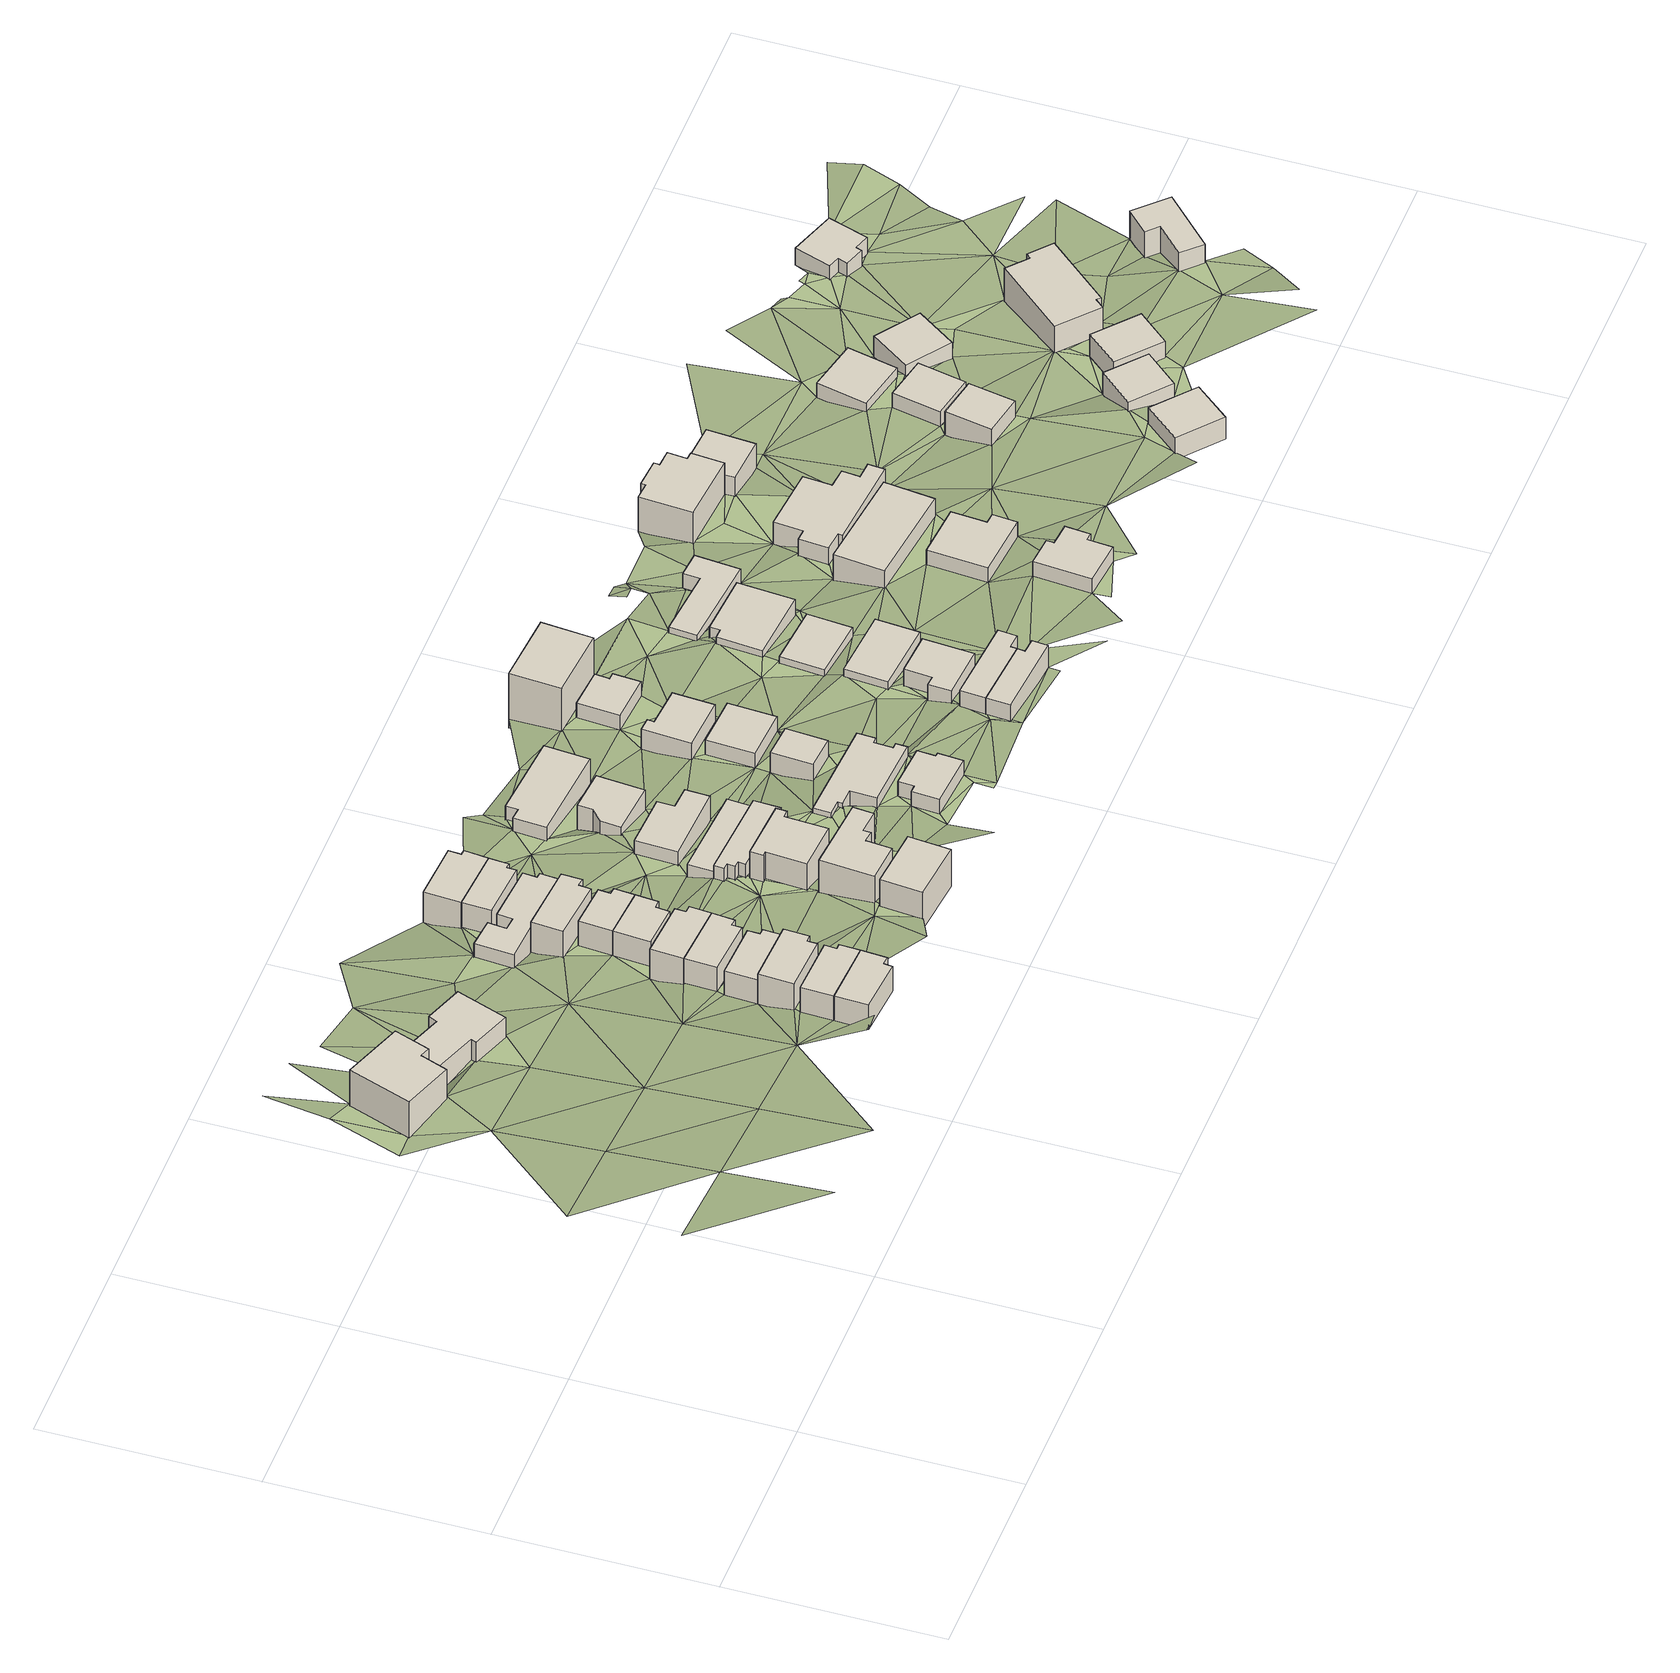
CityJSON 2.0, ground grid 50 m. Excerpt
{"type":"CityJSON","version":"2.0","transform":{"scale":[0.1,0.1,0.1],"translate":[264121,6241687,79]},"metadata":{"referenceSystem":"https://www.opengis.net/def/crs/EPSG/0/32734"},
"CityObjects":{
"building1":{"type":"Building","attributes":{"address":"48 Beresford Road Walmer Estate Cape Town","building":"house","building:levels":"3","footprint":{"type":"Polygon"},"plus_code":"C6XHXPXR+XPR","ground_height":117.75,"building_height":9.7,"roof_height":127.45},"geometry":[{"type":"Solid","lod":"1","boundaries":[[[[0,1,2,3]],[[1,4,5,2]],[[4,6,7,5]],[[6,8,9,7]],[[8,10,11,9]],[[10,0,3,11]],[[3,2,5,7,9,11]],[[10,8,6,4,1,0]]]]}]},
"building2":{"type":"Building","attributes":{"address":"50 Beresford Road Walmer Estate Cape Town","building":"house","building:levels":"2","footprint":{"type":"Polygon"},"plus_code":"C7XHXQXH+X7R","ground_height":114.05,"building_height":6.9,"roof_height":120.95},"geometry":[{"type":"Solid","lod":"1","boundaries":[[[[12,13,14,15]],[[13,16,17,14]],[[16,18,19,17]],[[18,20,21,19]],[[20,22,23,21]],[[22,24,25,23]],[[24,26,27,25]],[[26,12,15,27]],[[15,14,17,19,21,23,25,27]],[[26,24,22,20,18,16,13,12]]]]}]},
"building3":{"type":"Building","attributes":{"address":"32 Kylemore Road Universtity Estate Cape Town","building":"house","building:levels":"2","footprint":{"type":"Polygon"},"plus_code":"C9XRXVXQ+X6W","ground_height":111.57,"building_height":6.9,"roof_height":118.47},"geometry":[{"type":"Solid","lod":"1","boundaries":[[[[28,29,30,31]],[[29,32,33,30]],[[32,34,35,33]],[[34,36,37,35]],[[36,38,39,37]],[[38,28,31,39]],[[31,30,33,35,37,39]],[[38,36,34,32,29,28]]]]}]},
"building4":{"type":"Building","attributes":{"address":"30 Kylemore Road Universtity Estate Cape Town","building":"house","building:levels":"2","footprint":{"type":"Polygon"},"plus_code":"C9XVX4XV+XXV","ground_height":111.57,"building_height":6.9,"roof_height":118.47},"geometry":[{"type":"Solid","lod":"1","boundaries":[[[[28,40,41,31]],[[40,42,43,41]],[[42,44,45,43]],[[44,46,47,45]],[[46,29,30,47]],[[29,28,31,30]],[[31,41,43,45,47,30]],[[29,46,44,42,40,28]]]]}]},
"building5":{"type":"Building","attributes":{"address":"28 Kylemore Road University Estate Cape Town","building":"house","building:levels":"2","footprint":{"type":"Polygon"},"plus_code":"C9XWX3X3+XHW","ground_height":111.57,"building_height":6.9,"roof_height":118.47},"geometry":[{"type":"Solid","lod":"1","boundaries":[[[[48,49,50,51,52,53]],[[49,54,55,51,50]],[[54,56,57,55]],[[56,58,59,57]],[[58,60,61,59]],[[60,48,53,52,61]],[[52,51,55,57,59,61]],[[60,58,56,54,49,48]]]]}]},
"building6":{"type":"Building","attributes":{"address":"26 Kylemore Road University Estate Cape Town","building":"house","building:levels":"2","footprint":{"type":"Polygon"},"plus_code":"C9XWX8X9+XXX","ground_height":109.95,"building_height":6.9,"roof_height":116.85},"geometry":[{"type":"Solid","lod":"1","boundaries":[[[[48,62,63,53]],[[62,64,65,63]],[[64,66,67,65]],[[66,68,69,67]],[[68,49,50,69]],[[49,48,53,50]],[[53,63,65,67,69,50]],[[49,68,66,64,62,48]]]]}]},
"building7":{"type":"Building","attributes":{"address":"24 Kylemore Road University Estate Cape Town","building":"house","building:levels":"2","footprint":{"type":"Polygon"},"plus_code":"C9XXXFX3+XFX","ground_height":109.95,"building_height":6.9,"roof_height":116.85},"geometry":[{"type":"Solid","lod":"1","boundaries":[[[[70,71,72,73]],[[71,74,75,72]],[[74,76,77,75]],[[76,78,79,77]],[[78,80,81,79]],[[80,70,73,81]],[[73,72,75,77,79,81]],[[80,78,76,74,71,70]]]]}]},
"building8":{"type":"Building","attributes":{"address":"22 Kylemore Road University Estate Cape Town","building":"house","building:levels":"2","footprint":{"type":"Polygon"},"plus_code":"C9XXXRX8+XPR","ground_height":109.95,"building_height":6.9,"roof_height":116.85},"geometry":[{"type":"Solid","lod":"1","boundaries":[[[[82,83,84,73]],[[83,85,86,84]],[[85,87,88,86]],[[87,89,90,88]],[[89,91,72,90]],[[91,82,73,72]],[[73,84,86,88,90,72]],[[91,89,87,85,83,82]]]]}]},
"building9":{"type":"Building","attributes":{"address":"20 Kylemore Road University Estate Cape Town","building":"house","building:levels":"2","footprint":{"type":"Polygon"},"plus_code":"CCX4XMXW+X3W","ground_height":108.37,"building_height":6.9,"roof_height":115.27},"geometry":[{"type":"Solid","lod":"1","boundaries":[[[[92,93,94,95]],[[93,96,97,94]],[[96,98,99,97]],[[98,100,101,99]],[[100,102,103,101]],[[102,92,95,103]],[[95,94,97,99,101,103]],[[102,100,98,96,93,92]]]]}]},
"building10":{"type":"Building","attributes":{"address":"14 Kylemore Road University Estate Cape Town","building":"house","building:levels":"2","footprint":{"type":"Polygon"},"plus_code":"C9XVX6XJ+XPR","ground_height":106.83,"building_height":6.9,"roof_height":113.73},"geometry":[{"type":"Solid","lod":"1","boundaries":[[[[104,105,106,107]],[[105,108,109,106]],[[108,110,111,109]],[[110,112,113,111]],[[112,114,115,113]],[[114,116,117,115]],[[116,118,119,117]],[[118,120,121,119]],[[120,122,123,121]],[[122,124,125,123]],[[124,104,107,125]],[[107,106,109,111,113,115,117,119,121,123,125]],[[124,122,120,118,116,114,112,110,108,105,104]]]]}]},
"building11":{"type":"Building","attributes":{"address":"18 Kylemore Road University Estate Cape Town","building":"house","building:levels":"2","footprint":{"type":"Polygon"},"plus_code":"CCX5X4X7+XGW","ground_height":108.37,"building_height":6.9,"roof_height":115.27},"geometry":[{"type":"Solid","lod":"1","boundaries":[[[[92,126,127,95]],[[126,128,129,127]],[[128,130,131,129]],[[130,132,133,131]],[[132,93,94,133]],[[93,92,95,94]],[[95,127,129,131,133,94]],[[93,132,130,128,126,92]]]]}]},
"building12":{"type":"Building","attributes":{"address":"16 Kylemore Road University Estate Cape Town","building":"house","building:levels":"2","footprint":{"type":"Polygon"},"plus_code":"CCX3XVX6+XMV","ground_height":108.37,"building_height":6.9,"roof_height":115.27},"geometry":[{"type":"Solid","lod":"1","boundaries":[[[[105,104,107,134,135,106]],[[104,136,137,134,107]],[[136,138,139,137]],[[138,140,141,139]],[[140,142,143,141]],[[142,105,106,135,143]],[[135,134,137,139,141,143]],[[142,140,138,136,104,105]]]]}]},
"building13":{"type":"Building","attributes":{"address":"12 Kylemore Road University Estate Cape Town","building":"house","building:levels":"2","footprint":{"type":"Polygon"},"plus_code":"CCX5XWXH+X7V","ground_height":106.83,"building_height":6.9,"roof_height":113.73},"geometry":[{"type":"Solid","lod":"1","boundaries":[[[[144,145,146,147]],[[145,148,149,146]],[[148,150,151,149]],[[150,152,153,151]],[[152,154,155,153]],[[154,144,147,155]],[[147,146,149,151,153,155]],[[154,152,150,148,145,144]]]]}]},
"building14":{"type":"Building","attributes":{"address":"10 Kylemore Road University Estate Cape Town","building":"house","building:levels":"2","footprint":{"type":"Polygon"},"plus_code":"CCX6X8XC+X7V","ground_height":106.83,"building_height":6.9,"roof_height":113.73},"geometry":[{"type":"Solid","lod":"1","boundaries":[[[[156,157,158,147]],[[157,159,160,158]],[[159,161,162,160]],[[161,163,164,162]],[[163,165,146,164]],[[165,156,147,146]],[[147,158,160,162,164,146]],[[165,163,161,159,157,156]]]]}]},
"building15":{"type":"Building","attributes":{"address":"21 Kylemore Road University Estate Cape Town","building":"house","building:levels":"2","footprint":{"type":"Polygon"},"plus_code":"CFXRXHX5+XRR","ground_height":108.1,"building_height":6.9,"roof_height":115},"geometry":[{"type":"Solid","lod":"1","boundaries":[[[[166,167,168,169]],[[167,170,171,168]],[[170,172,173,171]],[[172,166,169,173]],[[169,168,171,173]],[[172,170,167,166]]]]}]},
"building16":{"type":"Building","attributes":{"address":"19 Kylemore Road University Estate Cape Town","building":"house","building:levels":"2","footprint":{"type":"Polygon"},"plus_code":"CFXRXWX5+X4V","ground_height":108.1,"building_height":6.9,"roof_height":115},"geometry":[{"type":"Solid","lod":"1","boundaries":[[[[174,175,176,177]],[[175,178,179,176]],[[178,180,181,179]],[[180,182,183,181]],[[182,184,185,183]],[[184,186,187,185]],[[186,188,189,187]],[[188,174,177,189]],[[177,176,179,181,183,185,187,189]],[[188,186,184,182,180,178,175,174]]]]}]},
"building17":{"type":"Building","attributes":{"address":"17 Kylemore Road University Estate Cape Town","building":"house","building:levels":"2","footprint":{"type":"Polygon"},"plus_code":"CFXVXCX7+XXW","ground_height":106.36,"building_height":6.9,"roof_height":113.26},"geometry":[{"type":"Solid","lod":"1","boundaries":[[[[190,191,192,193]],[[191,194,195,192]],[[194,196,197,195]],[[196,198,199,197]],[[198,200,201,199]],[[200,202,203,201]],[[202,204,205,203]],[[204,190,193,205]],[[193,192,195,197,199,201,203,205]],[[204,202,200,198,196,194,191,190]]]]}]},
"building18":{"type":"Building","attributes":{"address":"15 Kylemore Road University Estate Cape Town","building":"house","building:levels":"2","footprint":{"type":"Polygon"},"plus_code":"CFXXXMXW+XXV","ground_height":102.72,"building_height":6.9,"roof_height":109.62},"geometry":[{"type":"Solid","lod":"1","boundaries":[[[[206,207,208,209,210,211]],[[207,212,213,209,208]],[[212,214,215,213]],[[214,216,217,215]],[[216,218,219,217]],[[218,220,221,219]],[[220,222,223,221]],[[222,206,211,210,223]],[[210,209,213,215,217,219,221,223]],[[222,220,218,216,214,212,207,206]]]]}]},
"building19":{"type":"Building","attributes":{"address":"13 Kylemore Road University Estate Cape Town","building":"house","building:levels":"2","footprint":{"type":"Polygon"},"plus_code":"CFXXX8XF+X3V","ground_height":100.98,"building_height":6.9,"roof_height":107.88},"geometry":[{"type":"Solid","lod":"1","boundaries":[[[[224,225,226,211]],[[225,227,228,226]],[[227,229,208,228]],[[229,224,211,208]],[[211,226,228,208]],[[229,227,225,224]]]]}]},
"building20":{"type":"Building","attributes":{"address":"11 Kylemore Road University Estate Cape Town","building":"house","building:levels":"2","footprint":{"type":"Polygon"},"plus_code":"CGX2XXX3+XXX","ground_height":100.98,"building_height":6.9,"roof_height":107.88},"geometry":[{"type":"Solid","lod":"1","boundaries":[[[[230,231,232,233]],[[231,234,235,232]],[[234,236,237,235]],[[236,238,239,237]],[[238,240,241,239]],[[240,230,233,241]],[[233,232,235,237,239,241]],[[240,238,236,234,231,230]]]]}]},
"building21":{"type":"Building","attributes":{"address":"9 Kylemore Road University Estate Cape Town","building":"house","building:levels":"2","footprint":{"type":"Polygon"},"plus_code":"CGX6X3XJ+X8X","ground_height":99.36,"building_height":6.9,"roof_height":106.26},"geometry":[{"type":"Solid","lod":"1","boundaries":[[[[242,243,244,245]],[[243,246,247,244]],[[246,248,249,247]],[[248,250,251,249]],[[250,252,253,251]],[[252,242,245,253]],[[245,244,247,249,251,253]],[[252,250,248,246,243,242]]]]}]},
"building22":{"type":"Building","attributes":{"address":"7 Kylemore Road University Estate Cape Town","building":"house","building:levels":"2","footprint":{"type":"Polygon"},"plus_code":"CGX5X8XQ+X6W","ground_height":99.36,"building_height":6.9,"roof_height":106.26},"geometry":[{"type":"Solid","lod":"1","boundaries":[[[[254,255,256,257]],[[255,258,259,256]],[[258,260,261,259]],[[260,262,263,261]],[[262,264,265,263]],[[264,254,257,265]],[[257,256,259,261,263,265]],[[264,262,260,258,255,254]]]]}]},
"building23":{"type":"Building","attributes":{"address":"12 Garrick Road University Estate Cape Town","building":"house","building:levels":"1","footprint":{"type":"Polygon"},"plus_code":"CHXMXHXC+XVX","ground_height":101.16,"building_height":4.1,"roof_height":105.26},"geometry":[{"type":"Solid","lod":"1","boundaries":[[[[266,267,268,269]],[[267,270,271,268]],[[270,272,273,271]],[[272,274,275,273]],[[274,276,277,275]],[[276,278,279,277]],[[278,280,281,279]],[[280,266,269,281]],[[269,268,271,273,275,277,279,281]],[[280,278,276,274,272,270,267,266]]]]}]},
"building24":{"type":"Building","attributes":{"address":"10A Garrick Road University Estate Cape Town","building":"house","building:levels":"1","footprint":{"type":"Polygon"},"plus_code":"CHXJXXXJ+X8X","ground_height":99.44,"building_height":4.1,"roof_height":103.54},"geometry":[{"type":"Solid","lod":"1","boundaries":[[[[282,283,284,285]],[[283,286,287,284]],[[286,288,289,287]],[[288,290,291,289]],[[290,292,293,291]],[[292,294,295,293]],[[294,296,297,295]],[[296,298,299,297]],[[298,300,301,299]],[[300,302,303,301]],[[302,304,305,303]],[[304,282,285,305]],[[285,284,287,289,291,293,295,297,299,301,303,305]],[[304,302,300,298,296,294,292,290,288,286,283,282]]]]}]},
"building25":{"type":"Building","attributes":{"address":"10 Garrick Road University Estate Cape Town","building":"house","building:levels":"1","footprint":{"type":"Polygon"},"plus_code":"CHXPXQX8+XFV","ground_height":99.44,"building_height":4.1,"roof_height":103.54},"geometry":[{"type":"Solid","lod":"1","boundaries":[[[[306,307,308,309]],[[307,310,311,308]],[[310,312,313,311]],[[312,306,309,313]],[[309,308,311,313]],[[312,310,307,306]]]]}]},
"building26":{"type":"Building","attributes":{"address":"8 University Estate Cape Town","building":"house","building:levels":"1","footprint":{"type":"Polygon"},"plus_code":"CHXVXVX2+X8W","ground_height":97.76,"building_height":4.1,"roof_height":101.86},"geometry":[{"type":"Solid","lod":"1","boundaries":[[[[314,315,316,317]],[[315,318,319,316]],[[318,320,321,319]],[[320,314,317,321]],[[317,316,319,321]],[[320,318,315,314]]]]}]},
"building27":{"type":"Building","attributes":{"address":"6 University Estate Cape Town","building":"house","building:levels":"1","footprint":{"type":"Polygon"},"plus_code":"CHXRXRXV+XWV","ground_height":97.76,"building_height":4.1,"roof_height":101.86},"geometry":[{"type":"Solid","lod":"1","boundaries":[[[[322,323,324,325]],[[323,326,327,324]],[[326,328,329,327]],[[328,330,331,329]],[[330,332,333,331]],[[332,322,325,333]],[[325,324,327,329,331,333]],[[332,330,328,326,323,322]]]]}]},
"building28":{"type":"Building","attributes":{"address":"4A University Estate Cape Town","building":"house","building:levels":"1","footprint":{"type":"Polygon"},"plus_code":"CJX2XRX9+X3R","ground_height":96.31,"building_height":4.1,"roof_height":100.41},"geometry":[{"type":"Solid","lod":"1","boundaries":[[[[334,335,336,337]],[[335,338,339,336]],[[338,340,341,339]],[[340,342,343,341]],[[342,344,345,343]],[[344,334,337,345]],[[337,336,339,341,343,345]],[[344,342,340,338,335,334]]]]}]},
"building29":{"type":"Building","attributes":{"address":"4 University Estate Cape Town","building":"house","building:levels":"4","footprint":{"type":"Polygon"},"plus_code":"CJX2X3XG+X7X","ground_height":95.39,"building_height":12.5,"roof_height":107.89},"geometry":[{"type":"Solid","lod":"1","boundaries":[[[[346,347,348,349]],[[347,350,351,348]],[[350,352,353,351]],[[352,346,349,353]],[[349,348,351,353]],[[352,350,347,346]]]]}]},
"building30":{"type":"Building","attributes":{"address":"15 Garrick Road University Estate Cape Town","building":"house","building:levels":"1","footprint":{"type":"Polygon"},"plus_code":"CMXJX4XJ+X2X","ground_height":98.15,"building_height":4.1,"roof_height":102.25},"geometry":[{"type":"Solid","lod":"1","boundaries":[[[[354,355,356,357]],[[355,358,359,356]],[[358,360,361,359]],[[360,362,363,361]],[[362,364,365,363]],[[364,354,357,365]],[[357,356,359,361,363,365]],[[364,362,360,358,355,354]]]]}]},
"building31":{"type":"Building","attributes":{"address":"13 Garrick Road University Estate Cape Town","building":"house","building:levels":"1","footprint":{"type":"Polygon"},"plus_code":"CMXJXQX2+XMX","ground_height":98.15,"building_height":4.1,"roof_height":102.25},"geometry":[{"type":"Solid","lod":"1","boundaries":[[[[355,354,357,356]],[[354,366,367,357]],[[366,368,369,367]],[[368,370,371,369]],[[370,372,373,371]],[[372,355,356,373]],[[356,357,367,369,371,373]],[[372,370,368,366,354,355]]]]}]},
"building32":{"type":"Building","attributes":{"address":"11 Garrick Road University Estate Cape Town","building":"house","building:levels":"1","footprint":{"type":"Polygon"},"plus_code":"CMXHXJXX+X2R","ground_height":96.51,"building_height":4.1,"roof_height":100.61},"geometry":[{"type":"Solid","lod":"1","boundaries":[[[[374,375,376,377]],[[375,378,379,376]],[[378,380,381,379]],[[380,382,383,381]],[[382,384,385,383]],[[384,374,377,385]],[[377,376,379,381,383,385]],[[384,382,380,378,375,374]]]]}]},
"building33":{"type":"Building","attributes":{"address":"9 Garrick Road University Estate Cape Town","building":"house","building:levels":"1","footprint":{"type":"Polygon"},"plus_code":"CMXMXHX4+X5V","ground_height":93.97,"building_height":4.1,"roof_height":98.07},"geometry":[{"type":"Solid","lod":"1","boundaries":[[[[386,387,388,389]],[[387,390,391,388]],[[390,392,393,391]],[[392,386,389,393]],[[389,388,391,393]],[[392,390,387,386]]]]}]},
"building34":{"type":"Building","attributes":{"address":"7 Garrick Road University Estate Cape Town","building":"house","building:levels":"1","footprint":{"type":"Polygon"},"plus_code":"CMXMXFXG+X2W","ground_height":92.18,"building_height":4.1,"roof_height":96.28},"geometry":[{"type":"Solid","lod":"1","boundaries":[[[[394,395,396,397]],[[395,398,399,396]],[[398,400,401,399]],[[400,394,397,401]],[[397,396,399,401]],[[400,398,395,394]]]]}]},
"building35":{"type":"Building","attributes":{"address":"5 Garrick Road University Estate Cape Town","building":"house","building:levels":"1","footprint":{"type":"Polygon"},"plus_code":"CMXRX8XH+X5W","ground_height":92.18,"building_height":4.1,"roof_height":96.28},"geometry":[{"type":"Solid","lod":"1","boundaries":[[[[402,403,404,405]],[[403,406,407,404]],[[406,408,409,407]],[[408,410,411,409]],[[410,412,413,411]],[[412,402,405,413]],[[405,404,407,409,411,413]],[[412,410,408,406,403,402]]]]}]},
"building36":{"type":"Building","attributes":{"address":"3 Garrick Road University Estate Cape Town","building":"house","building:levels":"1","footprint":{"type":"Polygon"},"plus_code":"CPX2X8XH+XMW","ground_height":90.71,"building_height":4.1,"roof_height":94.81},"geometry":[{"type":"Solid","lod":"1","boundaries":[[[[414,415,416,417]],[[415,418,419,416]],[[418,420,421,419]],[[420,422,423,421]],[[422,424,425,423]],[[424,414,417,425]],[[417,416,419,421,423,425]],[[424,422,420,418,415,414]]]]}]},
"building37":{"type":"Building","attributes":{"address":"108 Upper Roodebloem Road University Estate Cape Town","building":"house","building:levels":"1","footprint":{"type":"Polygon"},"plus_code":"CQXPX9XJ+XPR","ground_height":94.66,"building_height":4.1,"roof_height":98.76},"geometry":[{"type":"Solid","lod":"1","boundaries":[[[[426,427,428,429]],[[427,430,431,428]],[[430,432,433,431]],[[432,434,435,433]],[[434,436,437,435]],[[436,438,439,437]],[[438,440,441,439]],[[440,426,429,441]],[[429,428,431,433,435,437,439,441]],[[440,438,436,434,432,430,427,426]]]]}]},
"building38":{"type":"Building","attributes":{"address":"104 Upper Roodebloem Road University Estate Cape Town","building":"house","building:levels":"1","footprint":{"type":"Polygon"},"plus_code":"CQXMX9XJ+X3X","ground_height":92.16,"building_height":4.1,"roof_height":96.26},"geometry":[{"type":"Solid","lod":"1","boundaries":[[[[442,443,444,445]],[[443,446,447,444]],[[446,448,449,447]],[[448,450,451,449]],[[450,452,453,451]],[[452,442,445,453]],[[445,444,447,449,451,453]],[[452,450,448,446,443,442]]]]}]},
"building39":{"type":"Building","attributes":{"address":"102A Upper Roodebloem Road University Estate Cape Town","building":"house","building:levels":"2","footprint":{"type":"Polygon"},"plus_code":"CQXHX5X8+X9W","ground_height":89.62,"building_height":6.9,"roof_height":96.52},"geometry":[{"type":"Solid","lod":"1","boundaries":[[[[454,455,456,457]],[[455,458,459,456]],[[458,460,461,459]],[[460,454,457,461]],[[457,456,459,461]],[[460,458,455,454]]]]}]},
"building40":{"type":"Building","attributes":{"address":"102 Upper Roodebloem Road University Estate Cape Town","building":"house","building:levels":"1","footprint":{"type":"Polygon"},"plus_code":"CQXQXPXJ+XPX","ground_height":89.62,"building_height":4.1,"roof_height":93.72},"geometry":[{"type":"Solid","lod":"1","boundaries":[[[[462,463,464,465]],[[463,466,467,464]],[[466,468,469,467]],[[468,470,471,469]],[[470,472,473,471]],[[472,474,475,473]],[[474,476,477,475]],[[476,478,479,477]],[[478,480,481,479]],[[480,482,483,481]],[[482,484,485,483]],[[484,462,465,485]],[[465,464,467,469,471,473,475,477,479,481,483,485]],[[484,482,480,478,476,474,472,470,468,466,463,462]]]]}]},
"building41":{"type":"Building","attributes":{"address":"20 Rhodes Avenue University Estate Cape Town","building":"house","building:levels":"2.5","footprint":{"type":"Polygon"},"plus_code":"CQXHXPX4+XHV","ground_height":87.55,"building_height":8.3,"roof_height":95.85},"geometry":[{"type":"Solid","lod":"1","boundaries":[[[[486,487,488,489,490,491]],[[487,492,493,489,488]],[[492,494,495,493]],[[494,496,497,495]],[[496,498,499,497]],[[498,500,501,499]],[[500,502,503,501]],[[502,504,505,503]],[[504,506,507,505]],[[506,486,491,490,507]],[[490,489,493,495,497,499,501,503,505,507]],[[506,504,502,500,498,496,494,492,487,486]]]]}]},
"building42":{"type":"Building","attributes":{"address":"100 Upper Roodebloem Road University Estate Cape Town","building":"house","building:levels":"2","footprint":{"type":"Polygon"},"plus_code":"CRX7XMXR+X9V","ground_height":85.37,"building_height":6.9,"roof_height":92.27},"geometry":[{"type":"Solid","lod":"1","boundaries":[[[[508,509,491,488]],[[509,510,511,491]],[[510,512,513,511]],[[512,514,515,513]],[[514,516,517,515]],[[516,508,488,517]],[[488,491,511,513,515,517]],[[516,514,512,510,509,508]]]]}]},
"building43":{"type":"Building","attributes":{"address":"15 Beatty Road University Estate Cape Town","building":"house","building:levels":"1","footprint":{"type":"Polygon"},"plus_code":"C2X8X4XX+XFW","ground_height":90.59,"building_height":4.1,"roof_height":94.69},"geometry":[{"type":"Solid","lod":"1","boundaries":[[[[518,519,520,521]],[[519,522,523,520]],[[522,524,525,523]],[[524,518,521,525]],[[521,520,523,525]],[[524,522,519,518]]]]}]},
"building44":{"type":"Building","attributes":{"address":"137 Upper Roodebloem Road University Estate Cape Town","building":"house","building:levels":"1","footprint":{"type":"Polygon"},"plus_code":"CVXRX8X2+XGR","ground_height":88.46,"building_height":4.1,"roof_height":92.56},"geometry":[{"type":"Solid","lod":"1","boundaries":[[[[526,527,528,529]],[[527,530,531,528]],[[530,532,533,531]],[[532,526,529,533]],[[529,528,531,533]],[[532,530,527,526]]]]}]},
"building45":{"type":"Building","attributes":{"address":"135 Upper Roodebloem Road University Estate Cape Town","building":"house","building:levels":"1","footprint":{"type":"Polygon"},"plus_code":"C2X2XVX5+XXW","ground_height":86.11,"building_height":4.1,"roof_height":90.21},"geometry":[{"type":"Solid","lod":"1","boundaries":[[[[534,535,536,537]],[[535,538,539,536]],[[538,540,541,539]],[[540,534,537,541]],[[537,536,539,541]],[[540,538,535,534]]]]}]},
"building46":{"type":"Building","attributes":{"address":"13 Beatty Road University Estate Cape Town","building":"house","building:levels":"1","footprint":{"type":"Polygon"},"plus_code":"C2XQX2X2+XCX","ground_height":88.48,"building_height":4.1,"roof_height":92.58},"geometry":[{"type":"Solid","lod":"1","boundaries":[[[[542,543,544,545]],[[543,546,547,544]],[[546,548,549,547]],[[548,542,545,549]],[[545,544,547,549]],[[548,546,543,542]]]]}]},
"building47":{"type":"Building","attributes":{"address":"133 Upper Roodebloem Road University Estate Cape Town","building":"house","building:levels":"1","footprint":{"type":"Polygon"},"plus_code":"C2X3XQX2+XVX","ground_height":83.91,"building_height":4.1,"roof_height":88.01},"geometry":[{"type":"Solid","lod":"1","boundaries":[[[[550,551,552,553]],[[551,554,555,552]],[[554,556,557,555]],[[556,550,553,557]],[[553,552,555,557]],[[556,554,551,550]]]]}]},
"building48":{"type":"Building","attributes":{"address":"11 Beatty Road University Estate Cape Town","building":"house","building:levels":"1","footprint":{"type":"Polygon"},"plus_code":"C3X7XVXR+X8V","ground_height":88.48,"building_height":4.1,"roof_height":92.58},"geometry":[{"type":"Solid","lod":"1","boundaries":[[[[558,559,560,561]],[[559,562,563,560]],[[562,564,565,563]],[[564,558,561,565]],[[561,560,563,565]],[[564,562,559,558]]]]}]},
"building49":{"type":"Building","attributes":{"address":"26 Beatty Road University Estate Cape Town","building":"house","building:levels":"1","footprint":{"type":"Polygon"},"plus_code":"C2XQX9XW+XPR","ground_height":84.4,"building_height":4.1,"roof_height":88.5},"geometry":[{"type":"Solid","lod":"1","boundaries":[[[[566,567,568,569]],[[567,570,571,568]],[[570,572,573,571]],[[572,566,569,573]],[[569,568,571,573]],[[572,570,567,566]]]]}]},
"building50":{"type":"Building","attributes":{"address":"20 Rhodes Avenue University Estate Cape Town","building":"house","building:levels":"2","footprint":{"type":"Polygon"},"plus_code":"C3XQXJXJ+XWV","ground_height":86.41,"building_height":6.9,"roof_height":93.31},"geometry":[{"type":"Solid","lod":"1","boundaries":[[[[574,575,576,577]],[[575,578,579,576]],[[578,580,581,579]],[[580,582,583,581]],[[582,584,585,583]],[[584,586,587,585]],[[586,588,589,587]],[[588,574,577,589]],[[577,576,579,581,583,585,587,589]],[[588,586,584,582,580,578,575,574]]]]}]},
"building51":{"type":"Building","attributes":{"address":"25 Rhodes Avenue University Estate Cape Town","building":"house","building:levels":"1","footprint":{"type":"Polygon"},"plus_code":"C4X2XHXR+XWX","ground_height":81.9,"building_height":4.1,"roof_height":86},"geometry":[{"type":"Solid","lod":"1","boundaries":[[[[590,591,592,593]],[[591,594,595,592]],[[594,596,597,595]],[[596,598,599,597]],[[598,600,601,599]],[[600,602,603,601]],[[602,604,605,603]],[[604,590,593,605]],[[593,592,595,597,599,601,603,605]],[[604,602,600,598,596,594,591,590]]]]}]},
"building52":{"type":"Building","attributes":{"address":"30 Rhodes Avenue University Estate Cape Town","building":"house","building:levels":"2","footprint":{"type":"Polygon"},"plus_code":"C5X4X4XG+XVV","ground_height":84.92,"building_height":6.9,"roof_height":91.82},"geometry":[{"type":"Solid","lod":"1","boundaries":[[[[606,607,608,609]],[[607,610,611,608]],[[610,612,613,611]],[[612,614,615,613]],[[614,616,617,615]],[[616,606,609,617]],[[609,608,611,613,615,617]],[[616,614,612,610,607,606]]]]}]},
"terrain1":{"type":"TINRelief","geometry":[{"type":"CompositeSurface","lod":"1","boundaries":[[[618,619,620]],[[619,621,622]],[[622,621,623]],[[624,621,619]],[[623,625,626]],[[624,619,627]],[[628,626,625]],[[621,629,623]],[[623,630,625]],[[628,625,631]],[[629,621,624]],[[632,628,631]],[[633,630,623]],[[633,623,629]],[[634,630,635]],[[635,630,22]],[[624,627,636]],[[22,630,637]],[[0,638,631]],[[635,22,20]],[[624,636,629]],[[633,637,630]],[[635,20,0]],[[22,637,639]],[[0,20,640]],[[633,641,637]],[[642,0,640]],[[18,640,20]],[[633,629,643]],[[629,636,644]],[[16,640,18]],[[643,629,644]],[[633,643,641]],[[645,642,640]],[[16,645,640]],[[32,636,646]],[[645,16,13]],[[29,636,32]],[[13,641,643]],[[49,644,636]],[[29,46,636]],[[46,647,636]],[[636,647,49]],[[648,645,13]],[[68,644,49]],[[643,644,89]],[[68,74,644]],[[643,649,13]],[[71,644,74]],[[648,13,649]],[[647,46,44]],[[89,644,71]],[[645,648,650]],[[651,647,44]],[[89,93,643]],[[649,643,652]],[[74,68,66]],[[648,649,653]],[[653,650,648]],[[643,93,652]],[[42,40,44]],[[654,44,40]],[[651,44,654]],[[651,654,655]],[[74,66,76]],[[89,96,93]],[[104,649,652]],[[96,89,656]],[[66,64,62]],[[76,66,62]],[[40,28,657]],[[132,652,93]],[[80,76,62]],[[76,80,78]],[[653,163,650]],[[657,654,40]],[[657,48,654]],[[656,98,96]],[[145,653,120]],[[114,120,118]],[[118,116,114]],[[28,658,657]],[[652,132,659]],[[120,114,148]],[[656,660,661]],[[163,653,145]],[[661,98,656]],[[62,48,662]],[[148,145,120]],[[98,661,102]],[[102,100,98]],[[80,62,662]],[[659,132,130]],[[70,80,662]],[[114,112,148]],[[661,70,662]],[[658,663,657]],[[657,664,48]],[[126,130,128]],[[130,665,659]],[[126,665,130]],[[665,666,659]],[[661,667,102]],[[664,662,48]],[[112,150,148]],[[668,657,663]],[[92,102,669]],[[657,668,670]],[[92,669,126]],[[662,671,661]],[[108,112,110]],[[670,664,657]],[[669,665,126]],[[112,108,150]],[[661,671,667]],[[150,108,154]],[[105,665,669]],[[152,150,154]],[[668,672,670]],[[102,667,673]],[[673,669,102]],[[674,662,664]],[[675,108,105]],[[676,662,674]],[[662,677,671]],[[161,678,679]],[[680,662,676]],[[680,677,662]],[[675,154,108]],[[166,672,668]],[[681,676,674]],[[682,671,677]],[[154,675,144]],[[105,669,683]],[[684,677,680]],[[684,685,677]],[[191,674,664]],[[679,144,675]],[[105,683,675]],[[672,686,687]],[[688,669,673]],[[166,686,672]],[[198,684,680]],[[683,669,688]],[[689,166,172]],[[191,664,188]],[[686,166,690]],[[691,686,690]],[[692,679,675]],[[690,166,689]],[[225,688,673]],[[198,222,684]],[[194,191,196]],[[683,693,675]],[[679,692,694]],[[675,693,695]],[[695,692,675]],[[696,191,188]],[[191,696,196]],[[683,697,693]],[[683,238,697]],[[198,196,222]],[[696,222,196]],[[225,231,688]],[[278,690,689]],[[693,246,695]],[[188,690,698]],[[699,700,689]],[[188,701,696]],[[692,702,703]],[[693,248,246]],[[703,704,692]],[[694,692,704]],[[222,696,705]],[[697,238,706]],[[707,701,188]],[[700,278,689]],[[206,222,705]],[[236,234,238]],[[701,705,696]],[[698,707,188]],[[278,698,690]],[[254,695,246]],[[238,234,708]],[[706,238,708]],[[708,234,231]],[[707,709,701]],[[700,280,278]],[[710,704,703]],[[225,206,307]],[[707,698,292]],[[700,711,280]],[[246,243,254]],[[307,206,705]],[[314,231,225]],[[278,274,698]],[[278,276,274]],[[708,231,314]],[[254,243,706]],[[712,706,708]],[[703,255,710]],[[280,711,266]],[[274,713,698]],[[705,714,307]],[[715,714,705]],[[307,314,225]],[[716,717,711]],[[254,706,330]],[[717,266,711]],[[708,314,712]],[[282,715,705]],[[274,272,713]],[[712,330,706]],[[272,270,267]],[[714,715,718]],[[713,272,267]],[[719,255,254]],[[719,710,255]],[[307,720,314]],[[717,721,266]],[[320,712,314]],[[298,304,300]],[[300,304,302]],[[282,718,715]],[[721,267,266]],[[338,254,330]],[[713,267,721]],[[338,719,254]],[[315,314,720]],[[718,282,315]],[[720,718,315]],[[320,722,712]],[[713,723,298]],[[724,710,719]],[[721,717,725]],[[338,330,328]],[[298,726,304]],[[304,727,282]],[[318,722,320]],[[328,326,323]],[[723,713,721]],[[719,338,335]],[[323,338,328]],[[727,315,282]],[[298,723,726]],[[721,725,728]],[[722,318,323]],[[721,728,729]],[[727,304,726]],[[323,340,338]],[[723,721,729]],[[730,719,335]],[[731,318,315]],[[323,318,731]],[[315,727,732]],[[723,733,726]],[[728,725,360]],[[335,334,730]],[[334,344,342]],[[731,315,734]],[[726,735,727]],[[732,734,315]],[[723,736,733]],[[730,334,342]],[[726,737,738]],[[340,323,739]],[[726,738,735]],[[732,727,735]],[[725,740,360]],[[739,342,340]],[[323,731,741]],[[730,342,739]],[[735,738,374]],[[370,736,723]],[[739,323,741]],[[731,734,742]],[[364,362,354]],[[742,743,731]],[[368,366,354]],[[374,387,735]],[[354,362,368]],[[734,732,744]],[[745,346,730]],[[743,741,731]],[[374,736,370]],[[360,746,362]],[[368,362,746]],[[745,730,739]],[[747,746,360]],[[368,746,370]],[[370,387,374]],[[732,390,744]],[[741,748,739]],[[398,743,742]],[[748,749,739]],[[387,370,750]],[[741,751,748]],[[741,752,751]],[[749,745,739]],[[750,390,387]],[[398,753,743]],[[370,746,436]],[[748,751,406]],[[754,438,746]],[[398,744,755]],[[452,750,370]],[[756,744,390]],[[749,757,745]],[[390,750,756]],[[753,398,755]],[[756,755,744]],[[438,436,746]],[[406,415,748]],[[406,753,755]],[[757,749,758]],[[370,436,452]],[[422,758,749]],[[406,755,415]],[[756,750,450]],[[750,452,450]],[[759,760,761]],[[420,757,758]],[[755,756,762]],[[758,422,420]],[[761,760,763]],[[755,762,415]],[[760,757,764]],[[440,438,765]],[[420,764,757]],[[763,760,764]],[[420,418,764]],[[434,452,436]],[[415,762,766]],[[764,418,767]],[[418,415,463]],[[426,440,427]],[[768,427,440]],[[434,442,452]],[[766,762,769]],[[762,770,769]],[[432,430,434]],[[756,450,771]],[[415,766,463]],[[772,767,418]],[[442,434,430]],[[770,773,769]],[[772,418,463]],[[774,463,766]],[[775,427,768]],[[762,454,770]],[[775,430,427]],[[450,448,771]],[[504,767,772]],[[443,448,446]],[[430,775,442]],[[776,772,463]],[[777,443,442]],[[448,443,777]],[[776,463,778]],[[772,776,779]],[[777,771,448]],[[775,777,442]],[[780,770,454]],[[778,463,781]],[[454,771,780]],[[776,778,779]],[[771,777,780]],[[781,782,783]],[[783,784,785]],[[786,787,494]],[[786,788,787]],[[512,778,781]],[[777,775,789]],[[785,790,783]],[[790,785,780]],[[791,792,775]],[[781,783,793]],[[780,777,794]],[[514,494,787]],[[789,775,792]],[[783,790,793]],[[512,781,793]],[[780,530,790]],[[780,794,530]],[[793,514,512]],[[777,795,794]],[[795,777,789]],[[796,793,790]],[[797,789,792]],[[790,530,540]],[[540,538,790]],[[789,797,798]],[[790,538,796]],[[799,794,795]],[[789,798,795]],[[800,514,793]],[[530,527,540]],[[551,793,796]],[[801,798,797]],[[801,797,524]],[[798,542,795]],[[534,540,527]],[[800,793,551]],[[534,527,799]],[[799,795,802]],[[803,796,538]],[[804,514,800]],[[524,805,801]],[[534,799,802]],[[542,802,795]],[[535,806,538]],[[806,803,538]],[[807,559,542]],[[807,801,805]],[[551,550,800]],[[542,559,558]],[[534,808,535]],[[807,809,559]],[[808,806,535]],[[809,807,805]],[[806,566,803]],[[534,802,808]],[[558,802,542]],[[803,566,550]],[[810,802,558]],[[558,811,810]],[[812,800,550]],[[811,802,810]],[[802,813,808]],[[805,814,809]],[[815,811,558]],[[550,566,816]],[[813,817,808]],[[818,800,812]],[[814,815,809]],[[819,811,815]],[[820,814,805]],[[811,819,821]],[[816,566,817]],[[802,822,813]],[[550,816,812]],[[813,822,817]],[[815,823,819]],[[823,815,814]],[[824,816,817]],[[825,812,816]],[[826,812,825]],[[827,825,816]],[[817,822,828]],[[829,819,823]],[[829,830,819]],[[822,588,586]],[[831,827,816]],[[832,833,814]],[[824,817,834]],[[824,831,816]],[[828,834,817]],[[823,814,835]],[[586,828,822]],[[827,836,837]],[[835,814,833]],[[836,827,831]],[[831,824,838]],[[828,586,830]],[[831,590,836]],[[829,823,839]],[[830,829,610]],[[833,840,835]],[[839,823,841]],[[839,610,829]],[[834,842,843]],[[828,842,834]],[[828,844,842]],[[828,830,845]],[[842,846,847]],[[610,845,830]],[[846,842,844]],[[828,848,844]],[[844,849,846]],[[847,846,850]],[[849,850,846]],[[851,847,850]],[[851,852,847]]]}]}
},
"vertices":[
[402,1015,350],[259,1066,350],[259,1066,484],[402,1015,484],[205,918,350],[205,918,484],[324,876,350],[324,876,484],[348,940,350],[348,940,484],[372,932,350],[372,932,484],
[580,834,350],[623,953,350],[623,953,420],[580,834,420],[531,986,350],[531,986,420],[523,965,350],[523,965,420],[424,1001,350],[424,1001,420],[393,916,350],[393,916,420],[493,880,350],[493,880,420],[488,867,350],[488,867,420],
[1036,213,326],[885,220,326],[885,220,395],[1036,213,395],[883,143,326],[883,143,395],[1010,134,326],[1010,134,395],[1012,154,326],[1012,154,395],[1032,152,326],[1032,152,395],
[1038,261,326],[1038,261,395],[1025,261,326],[1025,261,395],[1027,289,326],[1027,289,395],[888,295,326],[888,295,395],
[1046,385,310],[899,391,310],[899,391,378],[899,391,395],[1046,385,395],[1046,385,378],[894,310,310],[894,310,395],[1026,303,310],[1026,303,395],[1027,327,310],[1027,327,395],[1043,326,310],[1043,326,395],
[1048,431,310],[1048,431,378],[1034,432,310],[1034,432,378],[1035,460,310],[1035,460,378],[902,466,310],[902,466,378],
[1062,547,310],[911,557,310],[911,557,378],[1062,547,378],[908,483,310],[908,483,378],[1040,473,310],[1040,473,378],[1041,496,310],[1041,496,378],[1057,494,310],[1057,494,378],
[1062,547,294],[1066,598,294],[1066,598,378],[1049,599,294],[1049,599,378],[1050,624,294],[1050,624,378],[916,633,294],[916,633,378],[911,557,294],
[1079,720,294],[959,729,294],[959,729,363],[1079,720,363],[953,644,294],[953,644,363],[1054,636,294],[1054,636,363],[1057,668,294],[1057,668,363],[1075,667,294],[1075,667,363],
[931,898,278],[1090,886,278],[1090,886,347],[931,898,347],[1094,934,278],[1094,934,347],[1081,935,278],[1081,935,347],[1084,968,278],[1084,968,347],[947,978,278],[947,978,347],[944,942,278],[944,942,347],[913,945,278],[913,945,347],[917,988,278],[917,988,347],[847,994,278],[847,994,347],[840,904,278],[840,904,347],
[1083,768,294],[1083,768,363],[1067,770,294],[1067,770,363],[1069,798,294],[1069,798,363],[965,806,294],[965,806,363],
[931,898,363],[1090,886,363],[925,825,278],[925,825,363],[1067,812,278],[1067,812,363],[1069,840,278],[1069,840,363],[1088,838,278],[1088,838,363],
[1104,1049,278],[958,1059,278],[958,1059,347],[1104,1049,347],[954,991,278],[954,991,347],[1088,982,278],[1088,982,347],[1089,1004,278],[1089,1004,347],[1101,1003,278],[1101,1003,347],
[1104,1049,261],[1110,1105,261],[1110,1105,347],[1097,1106,261],[1097,1106,347],[1099,1136,261],[1099,1136,347],[962,1144,261],[962,1144,347],[958,1059,261],
[1432,244,256],[1288,257,256],[1288,257,360],[1432,244,360],[1279,159,256],[1279,159,360],[1423,146,256],[1423,146,360],
[1304,395,237],[1294,270,237],[1294,270,360],[1304,395,360],[1387,263,237],[1387,263,360],[1392,322,237],[1392,322,360],[1419,320,237],[1419,320,360],[1420,337,237],[1420,337,360],[1476,332,237],[1476,332,360],[1480,381,237],[1480,381,360],
[1303,420,237],[1420,413,237],[1420,413,343],[1303,420,343],[1425,512,237],[1425,512,343],[1442,511,237],[1442,511,343],[1443,536,237],[1443,536,343],[1300,545,237],[1300,545,343],[1298,514,237],[1298,514,343],[1309,514,237],[1309,514,343],
[1489,601,237],[1274,615,237],[1274,615,289],[1274,615,306],[1489,601,306],[1489,601,289],[1273,591,237],[1273,591,306],[1287,590,237],[1287,590,306],[1285,571,237],[1285,571,306],[1301,570,237],[1301,570,306],[1299,553,237],[1299,553,306],[1486,539,237],[1486,539,306],
[1489,601,220],[1493,660,220],[1493,660,289],[1277,674,220],[1277,674,289],[1274,615,220],
[1307,703,220],[1490,696,220],[1490,696,289],[1307,703,289],[1492,752,220],[1492,752,289],[1438,755,220],[1438,755,289],[1439,795,220],[1439,795,289],[1311,801,220],[1311,801,289],
[1481,834,204],[1490,945,204],[1490,945,273],[1481,834,273],[1392,953,204],[1392,953,273],[1389,918,204],[1389,918,273],[1361,892,204],[1361,892,273],[1357,845,204],[1357,845,273],
[1534,973,204],[1542,1077,204],[1542,1077,273],[1534,973,273],[1342,1093,204],[1342,1093,273],[1340,1064,204],[1340,1064,273],[1312,1067,204],[1312,1067,273],[1306,991,204],[1306,991,273],
[1788,242,222],[1792,301,222],[1792,301,263],[1788,242,263],[1783,302,222],[1783,302,263],[1786,344,222],[1786,344,263],[1684,351,222],[1684,351,263],[1681,314,222],[1681,314,263],[1663,315,222],[1663,315,263],[1659,251,222],[1659,251,263],
[1815,485,204],[1568,498,204],[1568,498,245],[1815,485,245],[1566,457,204],[1566,457,245],[1603,455,204],[1603,455,245],[1602,444,204],[1602,444,245],[1643,442,204],[1643,442,245],[1640,381,204],[1640,381,245],[1809,372,204],[1809,372,245],[1810,399,204],[1810,399,245],[1797,399,204],[1797,399,245],[1799,443,204],[1799,443,245],[1813,442,204],[1813,442,245],
[1781,630,188],[1701,636,188],[1701,636,245],[1781,630,245],[1694,540,188],[1694,540,245],[1774,534,188],[1774,534,245],
[1705,670,188],[1826,663,188],[1826,663,229],[1705,670,229],[1832,774,188],[1832,774,229],[1711,781,188],[1711,781,229],
[1819,796,173],[1825,892,173],[1825,892,229],[1819,796,229],[1730,899,173],[1730,899,229],[1731,915,173],[1731,915,229],[1699,917,173],[1699,917,229],[1691,804,173],[1691,804,229],
[1843,1068,173],[1747,1075,173],[1747,1075,214],[1843,1068,214],[1740,977,173],[1740,977,214],[1852,969,173],[1852,969,214],[1856,1033,173],[1856,1033,214],[1840,1034,173],[1840,1034,214],
[1880,1198,135],[1711,1211,135],[1711,1211,289],[1880,1198,289],[1702,1092,135],[1702,1092,289],[1870,1079,135],[1870,1079,289],
[2179,258,170],[2015,271,170],[2015,271,232],[2179,258,232],[2011,215,170],[2011,215,232],[2209,200,170],[2209,200,232],[2212,237,170],[2212,237,232],[2177,240,170],[2177,240,232],
[2180,273,170],[2180,273,232],[2216,270,170],[2216,270,232],[2220,314,170],[2220,314,232],[2020,330,170],[2020,330,232],
[2161,459,150],[2060,466,150],[2060,466,216],[2161,459,216],[2055,402,150],[2055,402,216],[2032,404,150],[2032,404,216],[2029,350,150],[2029,350,216],[2153,342,150],[2153,342,216],
[2039,492,150],[2204,479,150],[2204,479,191],[2039,492,191],[2212,580,150],[2212,580,191],[2047,593,150],[2047,593,191],
[2049,635,132],[2191,622,132],[2191,622,173],[2049,635,173],[2200,725,132],[2200,725,173],[2058,737,132],[2058,737,173],
[2064,775,117],[2234,762,117],[2234,762,173],[2064,775,173],[2244,893,117],[2244,893,173],[2097,903,117],[2097,903,173],[2095,879,117],[2095,879,173],[2072,880,117],[2072,880,173],
[2080,924,117],[2301,904,117],[2301,904,158],[2080,924,158],[2310,1008,117],[2310,1008,158],[2249,1013,117],[2249,1013,158],[2246,974,117],[2246,974,158],[2085,988,117],[2085,988,158],
[2576,239,157],[2594,238,157],[2594,238,198],[2576,239,198],[2599,296,157],[2599,296,198],[2545,301,157],[2545,301,198],[2546,319,157],[2546,319,198],[2476,325,157],[2476,325,198],[2465,191,157],[2465,191,198],[2571,181,157],[2571,181,198],
[2606,402,132],[2611,459,132],[2611,459,173],[2606,402,173],[2585,461,132],[2585,461,173],[2591,543,132],[2591,543,173],[2464,553,132],[2464,553,173],[2453,414,132],[2453,414,173],
[2630,703,90],[2387,731,90],[2387,731,175],[2630,703,175],[2373,613,90],[2373,613,175],[2616,585,90],[2616,585,175],
[2621,877,85],[2469,890,85],[2469,890,147],[2621,877,147],[2464,822,85],[2464,822,147],[2437,824,85],[2437,824,147],[2431,755,85],[2431,755,147],[2478,751,85],[2478,751,147],[2477,740,85],[2477,740,147],[2697,722,85],[2697,722,147],[2700,761,85],[2700,761,147],[2659,764,85],[2659,764,147],[2663,806,85],[2663,806,147],[2616,810,85],[2616,810,147],
[2587,1036,71],[2593,1112,71],[2593,1112,133],[2593,1112,168],[2587,1036,168],[2587,1036,133],[2575,1113,71],[2575,1113,168],[2579,1159,71],[2579,1159,168],[2539,1161,71],[2539,1161,168],[2540,1175,71],[2540,1175,168],[2471,1180,71],[2471,1180,168],[2470,1169,71],[2470,1169,168],[2431,1172,71],[2431,1172,168],[2422,1048,71],[2422,1048,168],
[2593,1112,64],[2587,1036,64],[2588,1013,64],[2588,1013,133],[2699,1005,64],[2699,1005,133],[2707,1117,64],[2707,1117,133],[2596,1125,64],[2596,1125,133],
[3040,263,95],[2970,181,95],[2970,181,157],[3040,263,157],[3063,102,95],[3063,102,157],[3133,185,95],[3133,185,157],
[2992,538,71],[3012,646,71],[3012,646,136],[2992,538,136],[2914,665,71],[2914,665,136],[2894,556,71],[2894,556,136],
[3039,662,71],[3062,774,71],[3062,774,112],[3039,662,112],[2958,795,71],[2958,795,112],[2935,683,71],[2935,683,112],
[3132,394,74],[3063,315,74],[3063,315,136],[3132,394,136],[3148,243,74],[3148,243,136],[3217,322,74],[3217,322,136],
[3082,934,49],[2959,961,49],[2959,961,90],[3082,934,90],[2933,844,49],[2933,844,90],[3056,817,49],[3056,817,90],
[3234,457,74],[3170,383,74],[3170,383,136],[3234,457,136],[3264,302,74],[3264,302,136],[3328,376,74],[3328,376,136],
[3127,893,38],[3063,801,38],[3063,801,95],[3127,893,95],[3161,733,38],[3161,733,95],[3225,825,38],[3225,825,95],
[3361,687,44],[3225,532,44],[3225,532,143],[3361,687,143],[3313,455,44],[3313,455,143],[3331,476,44],[3331,476,143],[3340,468,44],[3340,468,143],[3467,614,44],[3467,614,143],[3417,657,44],[3417,657,143],[3408,646,44],[3408,646,143],
[3355,1142,22],[3326,1056,22],[3326,1056,70],[3355,1142,70],[3353,1047,22],[3353,1047,70],[3345,1025,22],[3345,1025,70],[3393,1009,22],[3393,1009,70],[3397,1023,22],[3397,1023,70],[3434,1011,22],[3434,1011,70],[3465,1105,22],[3465,1105,70],
[3579,322,48],[3694,434,48],[3694,434,128],[3579,322,128],[3626,502,48],[3626,502,128],[3575,452,48],[3575,452,128],[3600,427,48],[3600,427,128],[3536,365,48],[3536,365,128],
[254,5,457],[254,255,441],[5,255,479],[254,505,424],[5,505,459],[254,755,408],[503,255,400],[205,918,388],[141,917,388],[503,5,414],[202,1091,388],[503,505,386],[324,876,408],[259,1066,388],[254,1255,358],[503,755,369],[348,940,388],[372,932,388],[752,255,362],[488,867,369],[367,1235,358],[493,880,369],[503,1005,351],[580,834,369],[465,1201,330],[752,755,331],[752,505,348],[598,1173,330],[876,129,376],[894,310,326],[752,1005,315],[840,904,315],[752,1255,297],[1026,303,326],[925,825,294],[847,994,315],[1043,326,326],[1027,327,326],[1050,624,310],[1250,255,291],[1209,127,308],[1067,812,294],[1049,599,310],[1066,598,310],[1250,505,274],[1279,159,291],[1304,395,274],[1088,838,294],[1069,840,294],[1274,615,274],[1288,257,291],[1250,755,257],[1294,270,291],[1273,591,274],[1387,263,256],[1277,674,257],[1303,420,274],[1250,1005,241],[1298,514,274],[1285,571,274],[1097,1106,278],[1110,1105,278],[1300,545,274],[1309,514,274],[1287,590,274],[1311,801,257],[1299,553,274],[1301,570,274],[1419,320,256],[1392,322,256],[1307,703,257],[1499,255,256],[1476,332,256],[1420,337,256],[1312,1067,241],[1361,892,241],[1328,1180,227],[1306,991,241],[1499,505,237],[1357,845,257],[1640,381,222],[1626,121,238],[1634,226,222],[1566,457,237],[1340,1064,241],[1342,1093,241],[1348,1143,227],[1568,498,237],[1481,834,220],[1602,444,237],[1499,755,220],[1603,455,237],[1528,1125,204],[1773,216,222],[1691,804,188],[1809,372,222],[1694,540,204],[1748,505,204],[1770,171,222],[1786,170,222],[1774,534,204],[1702,1092,173],[1781,630,204],[1997,255,192],[1819,796,188],[2020,330,192],[1711,1211,164],[2009,188,192],[2032,404,175],[1997,505,175],[2011,215,192],[2015,271,192],[1870,1079,173],[1997,755,161],[2047,593,175],[2029,350,192],[2049,635,160],[2039,492,175],[2153,342,170],[2055,402,175],[2060,466,175],[1997,1005,147],[2207,173,170],[2072,880,160],[2058,737,160],[2064,775,160],[2191,622,150],[2094,1080,147],[2246,255,170],[2302,103,191],[2080,924,147],[2085,988,147],[2246,505,150],[2097,903,147],[2095,879,160],[2234,762,132],[2384,98,178],[2246,755,132],[2373,613,132],[2212,1074,117],[2246,1005,117],[2187,1114,117],[2214,1113,117],[2190,1155,104],[2387,731,106],[2221,1153,104],[2239,1133,104],[2468,150,157],[2437,824,106],[2344,1128,117],[2609,142,157],[2431,755,106],[2477,740,106],[2616,585,132],[2422,1048,85],[2478,751,106],[2464,822,106],[2744,255,140],[2495,1005,86],[2744,505,115],[2588,1013,85],[2587,1036,85],[2697,722,90],[2621,877,90],[2616,810,106],[2663,806,90],[2659,764,90],[2700,761,90],[2575,1113,85],[2596,1125,85],[2593,1112,85],[2993,255,116],[2744,755,90],[2932,121,138],[2970,181,116],[2744,1005,64],[2894,556,95],[2993,505,95],[2933,844,71],[3040,263,116],[3063,315,116],[2992,538,95],[2993,1005,49],[3148,243,95],[3225,532,74],[3056,817,71],[2985,1254,34],[3242,255,95],[3063,801,71],[3217,322,95],[3161,733,54],[3264,302,95],[3242,505,74],[3313,455,74],[3216,1147,22],[3242,755,54],[3492,255,81],[3328,376,95],[3242,1005,38],[3225,825,54],[3108,1209,34],[3340,468,74],[3490,48,102],[3331,476,74],[3361,687,54],[3536,365,81],[3345,1025,38],[3241,1116,38],[3248,1136,22],[3291,1099,38],[3492,755,44],[3492,505,59],[3467,614,59],[3326,1056,38],[3538,102,102],[3616,185,70],[3393,1009,29],[3579,322,81],[3325,1103,38],[3295,1113,38],[3353,1047,38],[3575,452,59],[3651,262,70],[3600,427,59],[3434,1011,29],[3397,1023,29],[3572,849,44],[3705,690,34],[3492,1005,29],[3465,1105,29],[3692,754,34],[3605,933,29],[3659,1016,21],[3693,1107,21],[3691,1186,5]
]}
